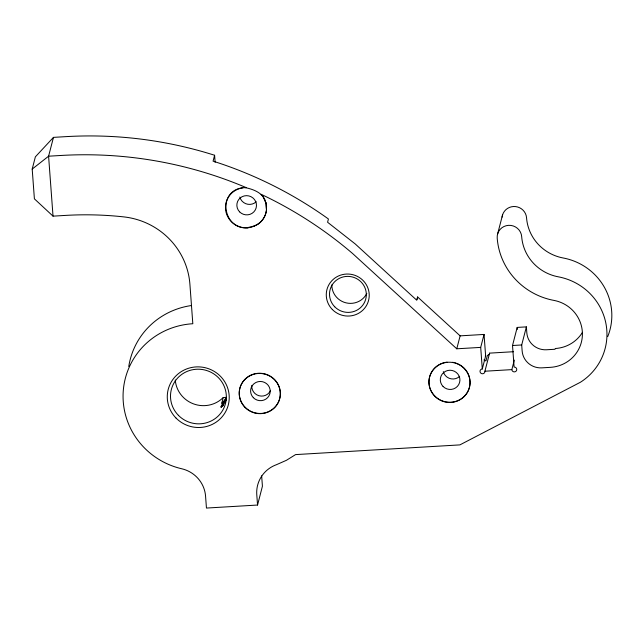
<?xml version="1.0" encoding="UTF-8"?>
<svg xmlns="http://www.w3.org/2000/svg" width="644" height="644" viewBox="0 0 644 644"><rect width="100%" height="100%" fill="white"/><g stroke="black" fill="none" stroke-linecap="round" stroke-linejoin="round"><path stroke-width="0.97" d="M266.519 209.847L266.004 202.868L263.316 196.863L266.028 203.375L266.455 210.21A20.584 20.085 14.5 0 1 257.721 224.418L251.385 227.227L247.932 227.799C222.904 230.093 216.714 190.97 242.852 187.726M266.576 206.338L266.576 206.579M264.958 199.906L264.829 199.543M266.061 203.182L266.004 202.868M254.718 225.875L247.562 227.63M257.761 224.209L254.477 226.004M247.972 227.565L247.932 227.799A20.584 20.085 14.5 0 1 225.481 208.31A20.584 20.085 14.5 0 1 246.29 187.637L241.033 185.448A402.613 392.768 14.5 0 0 60.834 155.478L48.59 156.202L32.2 169.082L34.398 198.843L53.025 216.143L65.261 215.418A341.167 332.819 14.5 0 1 123.793 216.891A73.746 71.943 14.5 0 1 189.9 284.157L192.822 323.731A75.308 73.464 14.5 0 0 123.27 390.803A75.308 73.464 14.5 0 0 181.713 468.76A30.727 29.978 14.5 0 1 205.565 496.162L206.45 508.06L257.552 505.041L262.422 486.212L261.649 475.844M266.487 210.008L265.811 213.365A20.479 19.98 14.5 0 1 260.385 222.156L257.608 224.337M417.127 299.202L417.602 296.964L460.122 335.854L484.046 334.437L485.64 356.011L482.292 368.964A2.455 2.399 14.5 0 0 480.022 371.508A2.455 2.399 14.5 0 0 482.646 373.762A2.455 2.399 14.5 0 0 484.916 371.218L489.593 353.129L513.534 351.713M225.947 398.829L226.133 400.528L226.261 398.177L220.787 407.121L223.484 404.746L225.923 400.568M32.2 169.082L35.372 156.838L53.468 137.373L65.704 136.649A402.613 392.768 14.5 0 1 214.597 155.26L215.12 162.272M53.468 137.373L48.59 156.202L53.025 216.143M214.597 155.26L213.075 161.153L219.717 163.318A402.613 392.76 14.5 0 1 328.432 218.984L327.587 222.252L355.174 243.907L416.757 300.233L417.602 296.964M226.036 397.38L223.218 397.549L221.697 403.434A27.958 27.273 14.5 0 0 226.286 397.284M484.046 334.437L480.698 347.39L456.773 348.798L460.122 335.854M497.635 233.909L502.513 215.08M484.916 371.218L511.843 369.624A2.455 2.399 14.5 0 0 514.467 371.878A2.455 2.399 14.5 0 0 516.738 369.334A2.455 2.399 14.5 0 0 514.113 367.08L512.519 345.506L517.196 327.418L526.381 326.878L526.824 332.868A18.434 17.984 14.5 0 0 546.514 349.764L555.048 349.265L555.241 348.517A34.599 33.746 14.5 0 0 582.474 332.336M511.843 369.624L514.306 360.109M257.552 505.041L256.779 494.681A30.727 29.978 14.5 0 1 276.518 464.67L286.419 460.307L295.564 454.6L459.888 444.891L580.389 382.262A59.176 57.727 14.5 0 0 605.746 322.644A59.176 57.727 14.5 0 0 558.284 276.815A44.637 43.542 14.5 0 1 521.68 236.606A12.292 11.986 14.5 0 0 508.559 225.344A12.292 11.986 14.5 0 0 497.2 238.055A69.214 67.523 14.5 0 0 553.961 300.41A34.599 33.746 14.5 0 1 582.369 335.782A34.599 33.746 14.5 0 1 550.37 367.346L541.829 367.853A18.434 17.984 14.5 0 1 522.147 350.956L521.704 344.967L526.381 326.878M489.464 354.071L489.593 353.129M489.392 354.224L487.363 355.52L485.995 360.809A2.455 2.399 14.5 0 1 483.926 359.916M223.218 397.549L222.566 398.177A27.958 27.273 14.5 0 1 193.184 403.756A27.958 27.273 14.5 0 1 175.273 379.992M512.519 345.506L521.704 344.967M244.591 187.476C251.2 188.789 259.274 191.332 263.291 197.04L261.15 194.303L265.054 196.17A402.613 392.768 14.5 0 1 352.671 253.583L456.773 348.798M222.083 404.915L222.494 406.259L222.18 404.786M226.31 399.835L226.028 398.684L226.133 400.528M222.824 403.893L223.275 405.752L222.913 403.764M221.423 407.507L221.246 406.114M517.196 327.418L517.341 329.382M480.698 347.39L482.292 368.964M607.711 336.627A59.176 57.727 14.5 0 0 563.154 257.978A44.637 43.542 14.5 0 1 526.551 217.777A12.292 11.986 14.5 0 0 502.103 217.125M485.23 356.076A2.455 2.399 14.5 0 1 485.64 356.011M459.663 376.362A9.829 9.596 14.5 0 1 443.305 371.628M256.207 201.773A9.829 9.596 14.5 0 1 239.85 197.032M366.814 293.414A18.434 17.984 14.5 0 1 345.997 302.841A18.434 17.984 14.5 0 1 331.845 284.881M270.416 390.779A9.829 9.596 14.5 0 1 251.82 385.386M128.768 366.5A75.308 73.464 14.5 0 1 191.163 305.57M455.139 362.862A20.584 20.085 14.5 0 1 465.644 394.812A20.584 20.085 14.5 0 1 431.569 391.729A20.584 20.085 14.5 0 1 447.153 362.137M452.515 362.274A20.584 20.085 14.5 0 1 454.278 362.628M271.849 377.191A20.584 20.085 14.5 0 1 273.241 408.731A20.584 20.085 14.5 0 1 241.572 402.42A20.584 20.085 14.5 0 1 254.783 373.786M255.66 373.601A20.584 20.085 14.5 0 1 271.108 376.684M443.072 386.464A9.829 9.596 14.5 0 0 459.558 382.592A9.829 9.596 14.5 0 0 447.717 370.509A9.829 9.596 14.5 0 0 443.072 386.464M239.616 211.868A9.829 9.596 14.5 0 0 256.111 207.996A9.829 9.596 14.5 0 0 244.269 195.921A9.829 9.596 14.5 0 0 239.616 211.868M334.711 306.777A18.434 17.984 14.5 0 0 365.623 299.516A18.434 17.984 14.5 0 0 343.421 276.872A18.434 17.984 14.5 0 0 334.711 306.777M253.35 397.67A9.829 9.596 14.5 0 0 269.844 393.798A9.829 9.596 14.5 0 0 258.002 381.723A9.829 9.596 14.5 0 0 253.35 397.67M434.724 396.173A20.584 20.085 14.5 0 0 469.251 388.066A20.584 20.085 14.5 0 0 444.457 362.773A20.584 20.085 14.5 0 0 434.724 396.173M245.002 407.378A20.584 20.085 14.5 0 0 279.528 399.28A20.584 20.085 14.5 0 0 254.734 373.987A20.584 20.085 14.5 0 0 245.002 407.378M332.336 309.498A21.51 20.978 14.5 0 0 368.408 301.03A21.51 20.978 14.5 0 0 342.503 274.602A21.51 20.978 14.5 0 0 332.336 309.498M176.013 418.036A31.033 30.276 14.5 0 0 228.057 405.817A31.033 30.276 14.5 0 0 190.68 367.692A31.033 30.276 14.5 0 0 176.013 418.036M178.388 415.316A27.958 27.273 14.5 0 0 225.279 404.311A27.958 27.273 14.5 0 0 191.598 369.954A27.958 27.273 14.5 0 0 178.388 415.316"/></g></svg>
